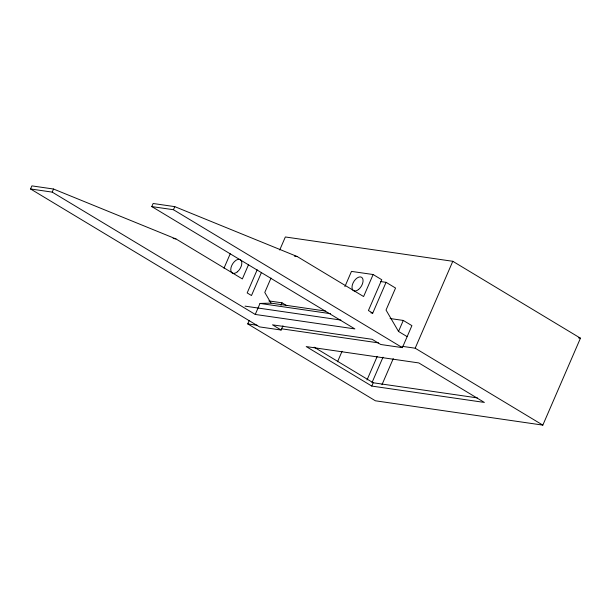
<?xml version="1.0" encoding="UTF-8"?>
<svg xmlns="http://www.w3.org/2000/svg" width="611" height="611" viewBox="0 0 611 611"><rect width="100%" height="100%" fill="white"/><g stroke="black" fill="none" stroke-linecap="round" stroke-linejoin="round"><path stroke-width="0.92" d="M282.969 325.8L281.136 330.032L259.484 326.885L30.55 188.967L31.887 185.881L53.539 189.028L175.937 238.916L242.353 278.929L248.585 264.54M30.55 188.967L52.202 192.114L53.539 189.028M52.202 192.114L255.261 314.444L354.854 328.909L151.795 206.579L153.132 203.494L174.784 206.64L297.19 256.528L363.606 296.541L373.13 274.53L381.753 279.731L368.418 310.533L372.733 313.137L386.068 282.328L395.554 288.041L386.03 310.052L398.517 331.445L407.147 336.638M151.795 206.579L173.448 209.726L174.784 206.64M224 268.168L230.225 253.779M257.17 269.818L247.172 292.929L251.488 295.525L261.485 272.414M279.716 250.006L285.352 236.969L452.797 261.294L580.45 338.196L542.835 425.119L375.398 400.793L247.738 323.891L249.242 320.416M255.261 314.444L260.019 303.438L271.024 303.132L325.526 311.052M271.009 278.051L264.784 292.44L271.024 303.132M280.938 305.37L282.03 302.827L286.735 305.66M344.887 286.62L351.478 271.391L373.13 274.53M337.524 361.781L342.068 351.272M367.005 379.973L377.239 356.335M372.023 382.562L383.013 357.175M371.771 386.068L484.363 402.428L418.802 362.934L306.218 346.582L371.771 386.068L373.199 382.769L477.344 397.898M398.517 331.445L403.283 320.439L411.906 325.64L402.382 347.644L380.737 344.497L372.107 339.304L272.514 324.838L281.136 330.032M381.951 384.762L393.255 358.634M402.007 346.3L415.182 348.209L452.797 261.294M173.119 238.504L175.937 238.916M294.365 256.116L297.19 256.528M380.416 281.511L386.068 282.328M578.571 337.921L580.45 338.196M370.854 312.863L372.733 313.137M268.855 300.918L282.03 302.827M390.101 318.53L403.283 320.439M260.019 303.438L330.49 313.672M245.057 306.142L340.892 320.065M247.738 323.891L257.147 325.258M281.602 328.81L378.492 342.886M415.182 348.209L542.835 425.119M173.448 209.726L402.382 347.644M314.123 347.178L373.199 382.769M237.404 271.803A7.813 4.422 -58.9 0 0 240.429 259.721A7.813 4.422 -58.9 0 0 231.042 267.526A7.813 4.422 -58.9 0 0 237.404 271.803M358.649 289.415A7.813 4.422 -58.9 0 0 361.681 277.333A7.813 4.422 -58.9 0 0 352.287 285.138A7.813 4.422 -58.9 0 0 358.649 289.415"/></g></svg>
